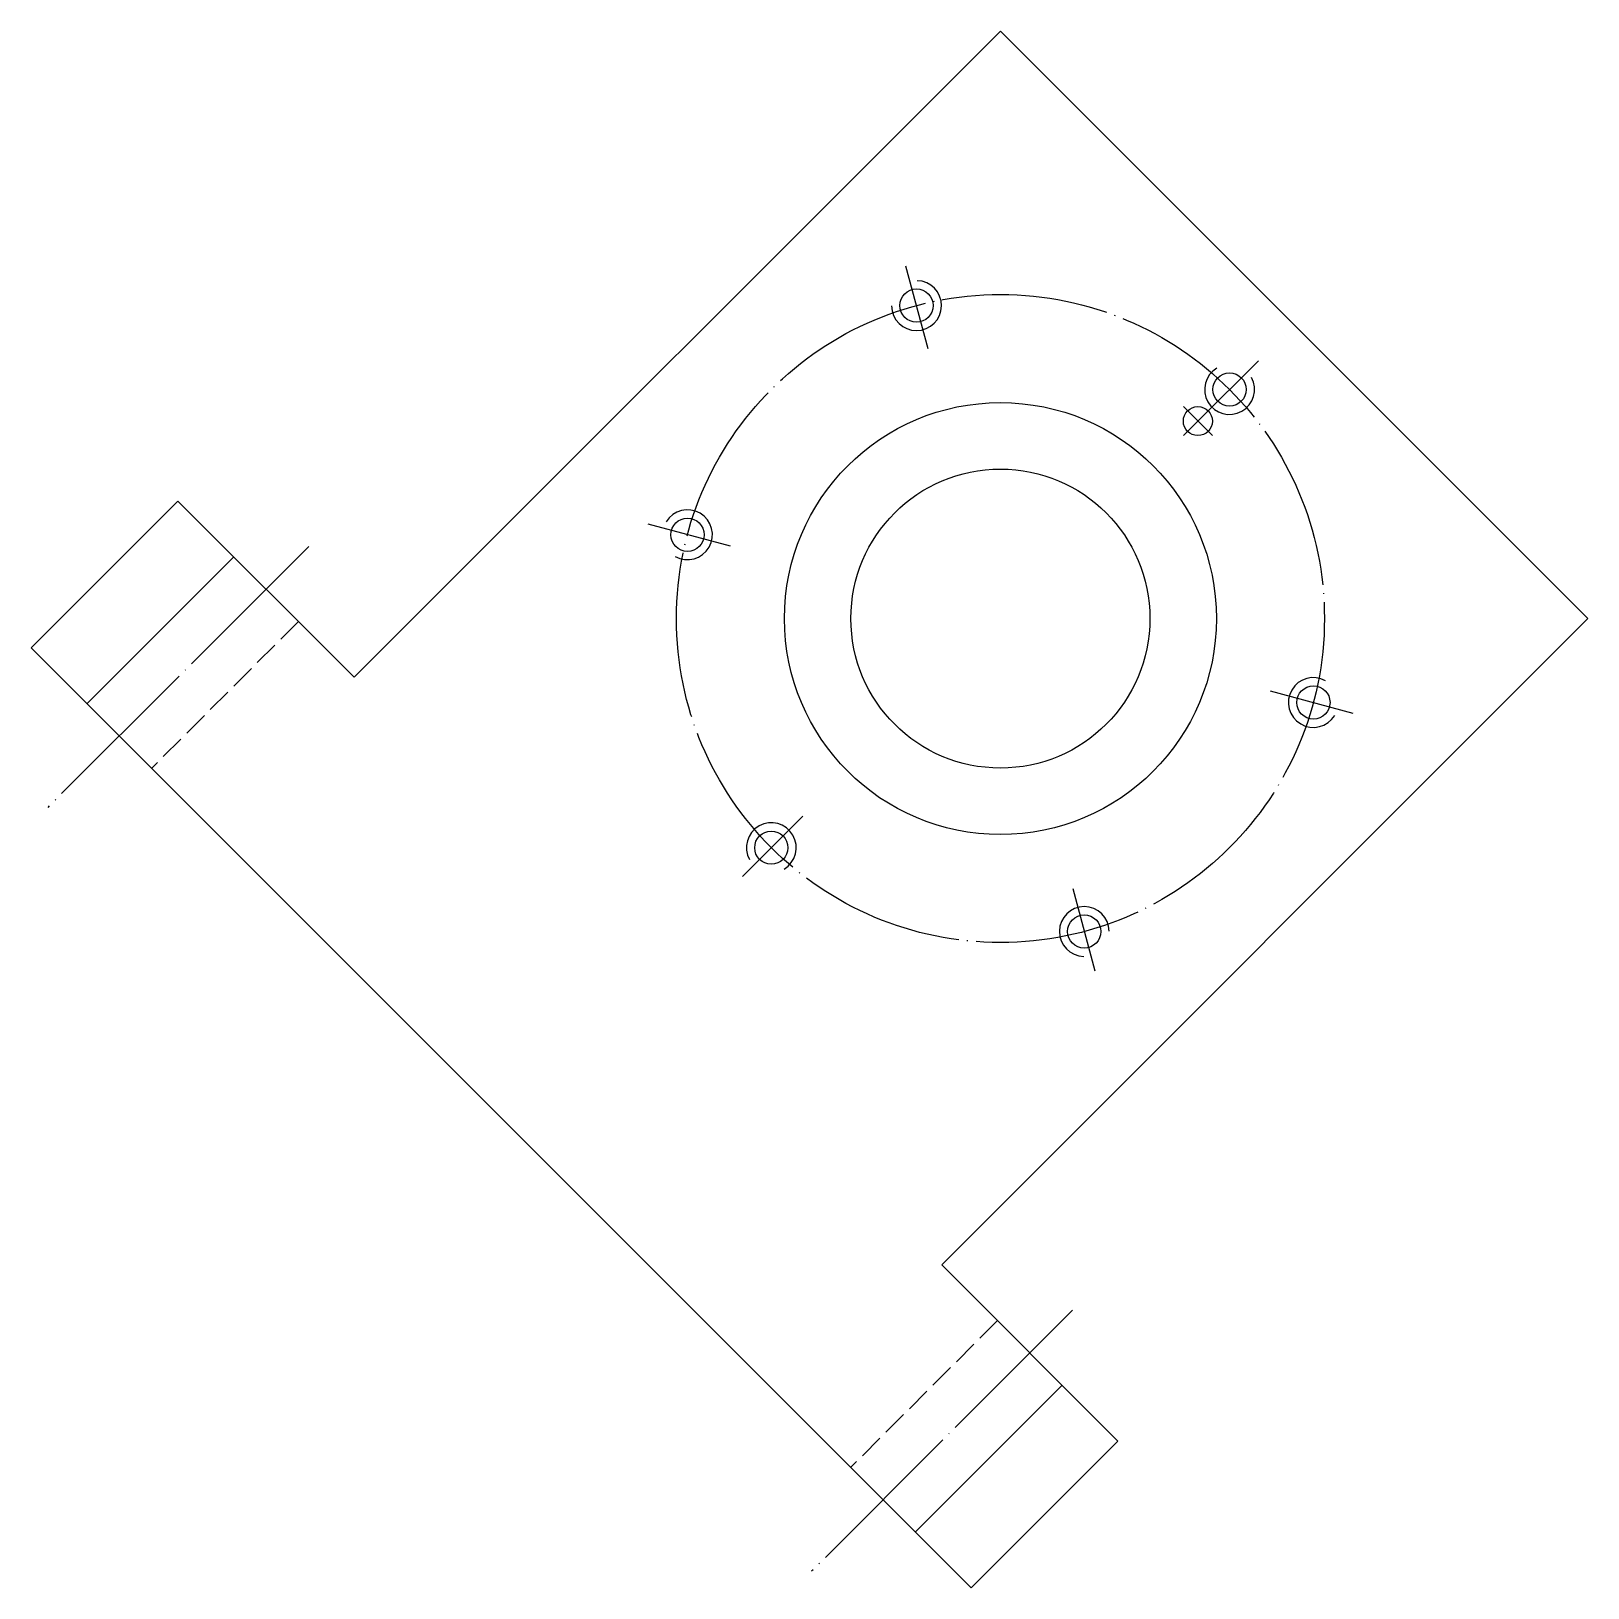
# Model space of a CAD drawing. Extents: x 378 to 565, y 627 to 814.
import ezdxf

# ---------------------------------------------------------------- set-up
doc = ezdxf.new("R2010")
doc.units = 0
doc.header["$MEASUREMENT"] = 0
doc.linetypes.add('CENTER', pattern=[22, 20, -1, 0, -1])
doc.linetypes.add('DASHED', pattern=[4, 3, -1])
doc.layers.get('0').update_dxf_attribs({"linetype": 'CONTINUOUS'})
doc.layers.add('$PARTREF_BOM', color=7, linetype='CONTINUOUS')
doc.styles.get("Standard").update_dxf_attribs({"font": 'txt.shx', "bigfont": 'chineset.shx'})

# ---------------------------------------------------------------- blocks, each defined once
blk = doc.blocks.new('PARTREF')
at = {"layer": '$PARTREF_BOM', "color": 2}
for p, q in [((-1.75, -1.75), (1.75, 1.75)), ((-1.75, 1.75), (1.75, -1.75))]:
    blk.add_line(p, q, dxfattribs=at)
blk.add_circle((0, 0), 1.75, dxfattribs=at)
at = {"layer": '$PARTREF_BOM', "color": 2, "flags": 1}
for tag, p in [('TAG5', (-16.09, -4.95)), ('TAG10', (-5.65, -5)), ('TAG15', (5.59, -4.74)), ('TAG4', (-16.09, -8.95)), ('TAG9', (-5.65, -9)), ('TAG14', (5.59, -8.74)), ('TAG3', (-16.09, -12.95)), ('TAG8', (-5.65, -13)), ('TAG13', (5.59, -12.74)), ('TAG2', (-16.09, -16.95)), ('TAG7', (-5.65, -17)), ('TAG12', (5.59, -16.74)), ('TAG1', (-16.09, -20.95)), ('TAG6', (-5.65, -21)), ('TAG11', (5.59, -20.74))]:
    blk.add_attdef(tag, p, '', height=2.5, dxfattribs=at)

msp = doc.modelspace()

# ---------------------------------------------------------------- linework, layer by layer
at = {"color": 7, "linetype": 'CONTINUOUS'}
for p, q in [((494.74, 814.4), (416.96, 736.62)), ((494.74, 814.4), (565.45, 743.69)), ((395.74, 757.83), (378.07, 740.15)), ((416.96, 736.62), (395.74, 757.83)), ((462.26, 752.39), (452.33, 755.05)), ((402.46, 751.11), (384.78, 733.43)), ((565.45, 743.69), (487.67, 665.91)), ((491.2, 627.01), (378.07, 740.15)), ((527.22, 734.98), (537.15, 732.32)), ((508.88, 644.69), (487.67, 665.91)), ((502.16, 651.41), (484.49, 633.73)), ((508.88, 644.69), (491.2, 627.01))]:
    msp.add_line(p, q, dxfattribs=at)
at = {"color": 1, "linetype": 'CENTER'}
for p, q in [((486.04, 776.17), (483.37, 786.1)), ((518.51, 767.46), (525.79, 774.73)), ((411.51, 752.38), (380.07, 720.95)), ((470.96, 719.91), (463.69, 712.64)), ((503.44, 711.21), (506.1, 701.28)), ((503.43, 660.46), (472, 629.02))]:
    msp.add_line(p, q, dxfattribs=at)
at = {"color": 3, "linetype": 'DASHED'}
for p, q in [((410.24, 743.33), (392.56, 725.66)), ((494.38, 659.19), (476.71, 641.51))]:
    msp.add_line(p, q, dxfattribs=at)
at = {"color": 7, "linetype": 'CONTINUOUS'}
for centre, radius in [((484.64, 781.36), 2), ((522.32, 771.26), 2), ((494.74, 743.69), 26), ((494.74, 743.69), 18), ((457.07, 753.78), 2), ((532.41, 733.59), 2), ((467.16, 716.11), 2), ((504.83, 706.02), 2)]:
    msp.add_circle(centre, radius, dxfattribs=at)
at = {"color": 1, "linetype": 'CENTER'}
msp.add_circle((494.74, 743.69), 39, dxfattribs=at)
at = {"color": 7, "linetype": 'CONTINUOUS'}
for centre, start, end in [((484.64, 781.36), 180.6912, 88.6916), ((522.32, 771.26), 120.6912, 28.6916), ((457.07, 753.78), 240.6912, 148.6916), ((532.41, 733.59), 60.6912, 328.6916), ((467.16, 716.11), 300.6912, 208.6916), ((504.83, 706.02), 0.6912, 268.6916)]:
    msp.add_arc(centre, 3, start, end, dxfattribs=at)

# ---------------------------------------------------------------- block references
at = {"color": 7}
msp.add_blockref('PARTREF', (518.51, 767.46), dxfattribs=at)

doc.saveas('drawing.dxf')
